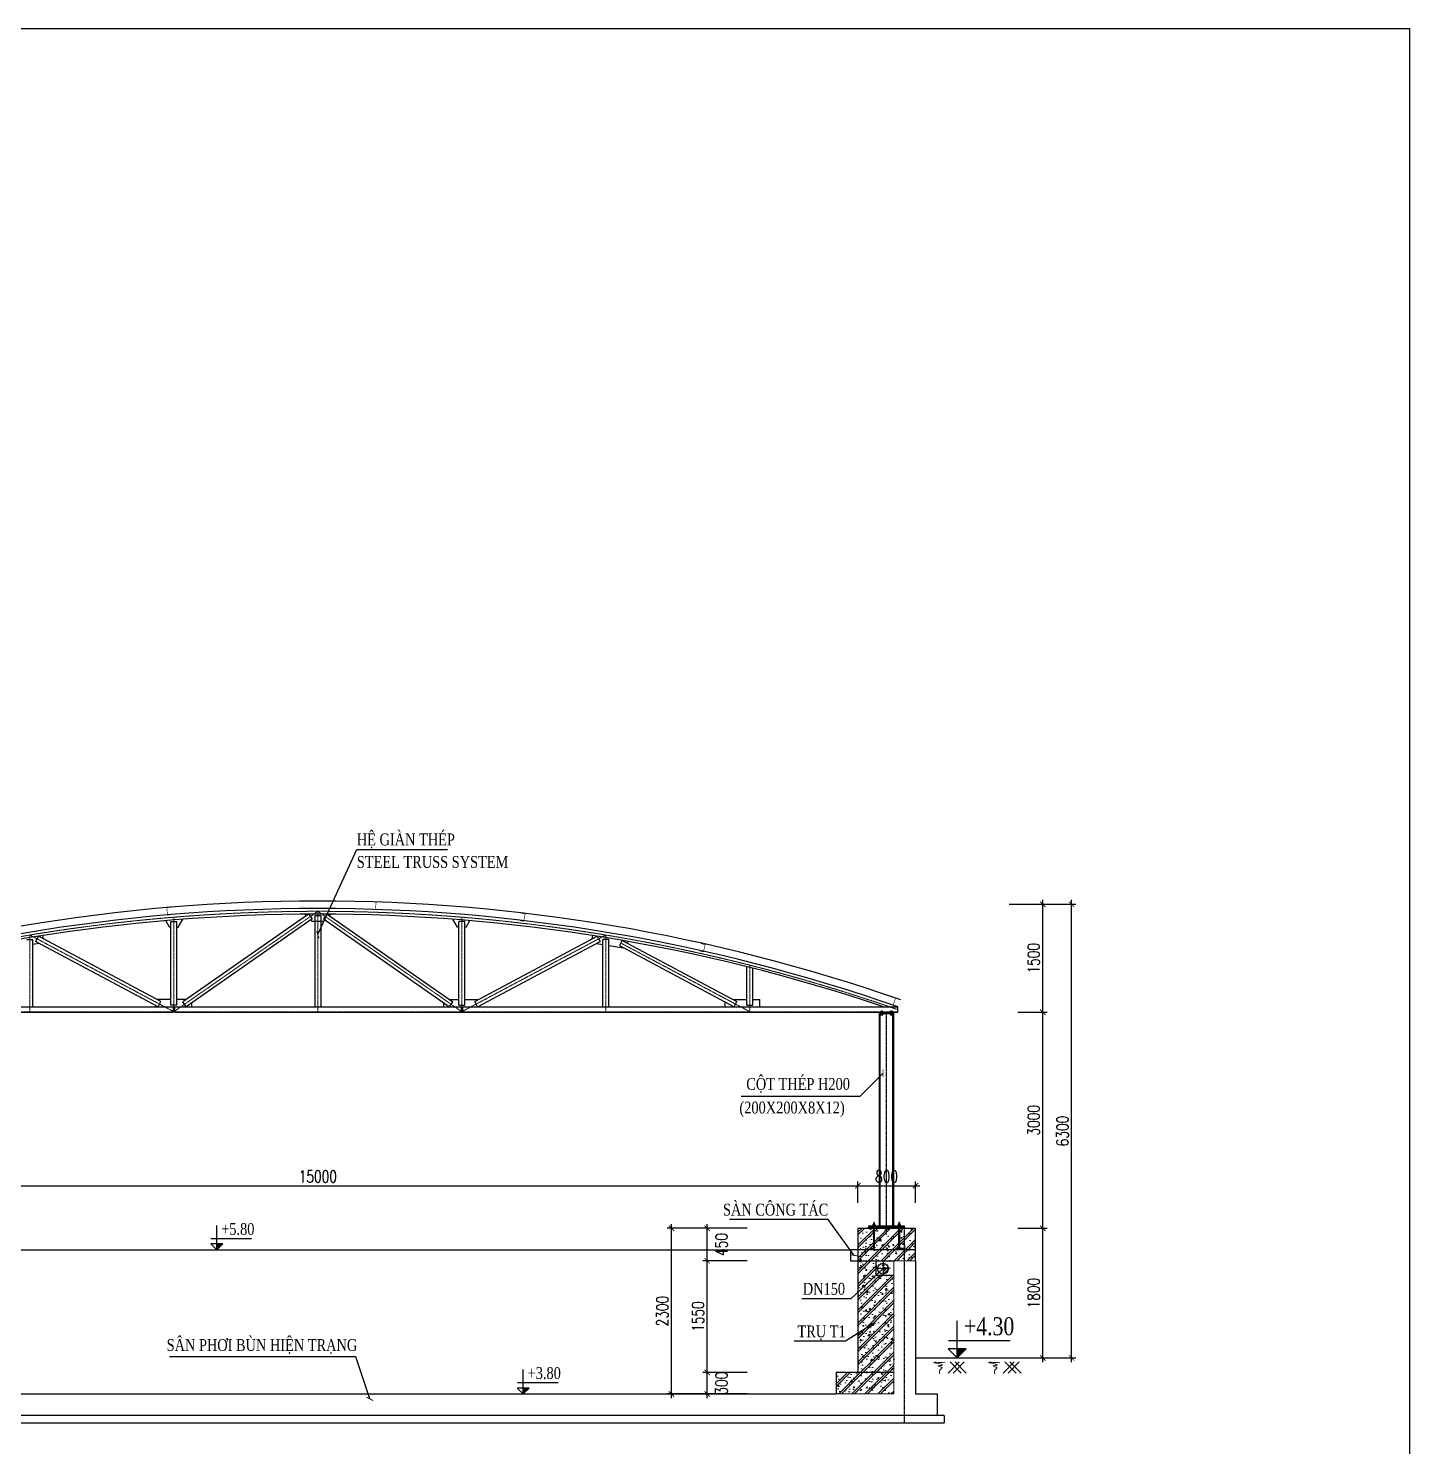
# Model space of a CAD drawing. Header units: millimetres. Extents: x -702765 to 835888, y -645289 to 262.
# Drawn here: x 640219 to 659404, y -420051 to -400359 of the extents above; entities that cross this region are included whole.
import ezdxf
from ezdxf.enums import TextEntityAlignment as Align

# ---------------------------------------------------------------- set-up
doc = ezdxf.new("R2010")
doc.units = ezdxf.units.MM
doc.header["$LTSCALE"] = 0.01
for name, pattern in [('ACAD_ISO04W100', [30, 24, -3, 0, -3]), ('CENTER', [2, 1.25, -0.25, 0.25, -0.25]), ('CENTER2', [1.125, 0.75, -0.125, 0.125, -0.125]), ('DASHED', [19.05, 12.7, -6.35])]:
    doc.linetypes.add(name, pattern=pattern)
for name, color, linetype, lineweight in [('bu long', 5, 'Continuous', 13), ('duong tam', 6, 'CENTER', 9), ('HACH', 8, 'Continuous', 9), ('net truc', 5, 'ACAD_ISO04W100', 9), ('ong phan phoi bun', 3, 'Continuous', 25), ('S-AXIS', 1, 'ACAD_ISO04W100', 9)]:
    doc.layers.add(name, color=color, linetype=linetype, lineweight=lineweight)
for name, color, linetype in [('HATCH', 8, 'Continuous'), ('khuat', 6, 'DASHED'), ('manh', 8, 'Continuous'), ('tam', 8, 'CENTER'), ('TEXT', 2, 'Continuous'), ('THEP', 4, 'Continuous'), ('TIM', 1, 'CENTER2'), ('TUONG', 7, 'Continuous'), ('VALVES', 7, 'Continuous')]:
    doc.layers.add(name, color=color, linetype=linetype)
doc.styles.add('2-5', font='romans.shx', dxfattribs={"width": 0.75, "bigfont": 'vns.shx'})
doc.styles.add('text1', font='vntimeh.shx', dxfattribs={"width": 0.8, "bigfont": 'romansvn.shx'})
doc.styles.add('VNTIMEHSHX', font='vntimeh.shx', dxfattribs={"width": 0.75})
doc.linetypes.add('ZIGZAG', pattern='A,0.0001,-0.2,[131,ltypeshp.shx,S=0.2,R=0,X=-0.2,Y=0],-0.4,[131,ltypeshp.shx,S=0.2,R=180,X=0.2,Y=0],-0.2', length=0.8001)
doc.dimstyles.new('1-75 HP', dxfattribs={"dimscale": 75, "dimtxt": 2.2, "dimasz": 1, "dimexe": 0.8, "dimexo": 0, "dimgap": 0.6, "dimtad": 1, "dimdec": 0, "dimdsep": 46, "dimtxsty": '2-5', "dimblk": 'ARCHTICK', "dimcen": 2.5, "dimdle": 0.8, "dimclrd": 1, "dimclre": 1, "dimclrt": 2, "dimadec": 0, "dimazin": 0, "dimtfac": 1, "dimtdec": 0, "dimtmove": 2, "dimatfit": 3, "dimldrblk": 'ARCHTICK', "dimfxl": 0, "dimtolj": 1, "dimtzin": 0, "dimarcsym": 0})

# ---------------------------------------------------------------- blocks, each defined once
blk = doc.blocks.new('CAODO')
at = {"layer": 'HATCH'}
for p, q in [((0, 0), (0, 296)), ((-69, 139), (421, 139)), ((-77, 0), (76, 0))]:
    blk.add_line(p, q, dxfattribs=at)
blk.add_lwpolyline([(0, 0), (72, 72), (-72, 72)], close=True, dxfattribs=at)
blk.add_solid([(0, 72), (0, 0), (72, 72)], dxfattribs=at)
blk = doc.blocks.new('_ArchTick')
at = {"color": 0, "linetype": 'ByBlock', "const_width": 0.15}
blk.add_lwpolyline([(-0.5, -0.5), (0.5, 0.5)], dxfattribs=at)
blk = doc.blocks.new('bulon1')
for p, q in [((-5.2, -11.4), (5.2, -11.4)), ((-3, -7.4), (-3, -8.8)), ((-2.1, -6.8), (-2.4, -6.8)), ((-2.1, -9.4), (-2.4, -9.4)), ((-2.1, -6.8), (2.1, -6.8)), ((-2.1, -9.4), (-2.1, -9.4)), ((-2.1, -9.4), (2.1, -9.4)), ((-1.9, -6.8), (-1.9, -6.8)), ((-1.9, -9.4), (-1.8, -9.4)), ((-1.8, -6.9), (-1.8, -6.8)), ((-1.7, -6.9), (-1.6, -6.8)), ((-1.7, -9.4), (-1.4, -9.1)), ((-1.6, -7), (-1.4, -6.8)), ((-1.5, -2.7), (1.4, -2.7)), ((-1.5, -3.8), (1.5, -2.8)), ((-1.5, -4.8), (1.5, -3.8)), ((-1.5, -5.8), (1.5, -4.8)), ((-1.5, -6.8), (1.5, -5.8)), ((-1.5, -7.1), (-1.2, -6.8)), ((-1.5, -7.2), (-1.4, -7.2)), ((-1.5, -7.4), (-1.5, -7.4)), ((-1.5, -7.4), (-1.5, -8.8)), ((-1.5, -8.8), (-1.5, -8.8)), ((-1.5, -9), (-1.4, -9)), ((-1.5, -9.4), (-1.3, -9.2)), ((-1.5, -9.8), (-0.4, -9.4)), ((-1.5, -12.2), (1.2, -11.4)), ((-1.5, -13.2), (1.5, -12.3)), ((-1.5, -14.2), (1.5, -13.3)), ((-1.5, -15.2), (1.5, -14.3)), ((-1.5, -16.2), (1.5, -15.3)), ((-1.5, -17.2), (1.5, -16.3)), ((-1.5, -18.2), (1.5, -17.3)), ((-1.5, -19.2), (1.5, -18.3)), ((-1.5, -20.2), (1.5, -19.3)), ((-1.5, -20.7), (1.5, -19.8)), ((-1.5, -66.1), (-1.5, -20.7)), ((-1.3, -9.4), (-1.2, -9.3)), ((-1.2, -9.4), (-1.1, -9.3)), ((-1.1, -6.8), (-1, -6.8)), ((-1, -3.1), (0.2, -2.7)), ((-1, -4.1), (1, -3.5)), ((-1, -5.1), (1, -4.5)), ((-1, -6.1), (1, -5.5)), ((-1, -9.4), (-1, -9.4)), ((-1, -10.1), (1, -9.5)), ((-1, -11.6), (-0.4, -11.4)), ((-1, -12.6), (1, -12)), ((-1, -13.6), (1, -13)), ((-1, -14.6), (1, -14)), ((-1, -15.6), (1, -15)), ((-1, -16.6), (1, -16)), ((-1, -17.6), (1, -17)), ((-1, -18.6), (1, -18)), ((-1, -19.6), (1, -19)), ((-0.9, -6.8), (-0.9, -6.8)), ((0.9, -6.8), (-0.9, -6.8)), ((0.9, -9.4), (-0.9, -9.4)), ((-0.4, -10.4), (1.5, -9.8)), ((0, -6.8), (1, -6.5)), ((0.9, -6.8), (0.9, -6.8)), ((1, -6.8), (1.1, -6.8)), ((1, -9.4), (1, -9.4)), ((1.1, -9.4), (1.5, -9)), ((1.2, -6.9), (1.3, -6.8)), ((1.3, -7), (1.4, -6.8)), ((1.3, -9.4), (1.6, -9.1)), ((1.4, -7.2), (1.8, -6.8)), ((1.4, -7.1), (1.6, -6.8)), ((1.5, -7.3), (1.5, -7.3)), ((1.5, -7.4), (1.5, -8.8)), ((1.5, -8.9), (1.5, -8.9)), ((1.5, -9.4), (1.6, -9.2)), ((1.5, -19.8), (1.5, -66.1)), ((1.7, -9.4), (1.7, -9.3)), ((1.8, -9.4), (1.9, -9.4)), ((2, -6.8), (2, -6.8)), ((2, -9.4), (2, -9.4)), ((2.4, -6.8), (2.1, -6.8)), ((2.4, -9.4), (2.1, -9.4)), ((3, -8.8), (3, -7.4)), ((-9.7, -68.1), (-3.5, -68.1)), ((-3.5, -71.1), (-9.7, -71.1))]:
    blk.add_line(p, q)
for points in [[(-5.2, -11.4), (-5.2, -10.4), (5.2, -10.4), (5.2, -11.4)], [(-1.4, -6.8), (-1.5, -6.8), (-1, -6.1), (-1.5, -5.8), (-1, -5.1), (-1.5, -4.8), (-1, -4.1), (-1.5, -3.8), (-1, -3.1), (-1.5, -2.8), (-1.5, -2.7)], [(-1.2, -10.4), (-1, -10.1), (-1.5, -9.8), (-1.2, -9.3)], [(-1, -20.6), (-1.5, -20.2), (-1, -19.6), (-1.5, -19.2), (-1, -18.6), (-1.5, -18.2), (-1, -17.6), (-1.5, -17.2), (-1, -16.6), (-1.5, -16.2), (-1, -15.6), (-1.5, -15.2), (-1, -14.6), (-1.5, -14.2), (-1, -13.6), (-1.5, -13.2), (-1, -12.6), (-1.5, -12.2), (-1, -11.6)], [(1.5, -6.8), (1, -6.5), (1.5, -5.8), (1, -5.5), (1.5, -4.8), (1, -4.5), (1.5, -3.8), (1, -3.5), (1.5, -2.8), (1.4, -2.7)], [(1.1, -10.4), (1.5, -9.8), (1, -9.5), (1.1, -9.4)], [(1, -20), (1.5, -19.3), (1, -19), (1.5, -18.3), (1, -18), (1.5, -17.3), (1, -17), (1.5, -16.3), (1, -16), (1.5, -15.3), (1, -15), (1.5, -14.3), (1, -14), (1.5, -13.3), (1, -13), (1.5, -12.3), (1, -12), (1.4, -11.4)]]:
    blk.add_lwpolyline(points)
blk.add_lwpolyline([(-9.7, -69.6, -0.389995), (-9.7, -68.1, -0.389995), (-9.7, -69.6, 0.389995), (-9.7, -71.1)], format="xyb")
for centre, radius, start, end in [((-2.4, -7.4), 0.6, 90, 180), ((-2.4, -8.8), 0.6, 180, 270), ((-2.1, -7.4), 0.6, 0, 90), ((-2.1, -8.8), 0.6, 270, 0), ((-0.9, -7.4), 0.6, 90, 180), ((-0.9, -8.8), 0.6, 180, 270), ((0.9, -7.4), 0.6, 0, 90), ((0.9, -8.8), 0.6, 270, 0), ((2.1, -7.4), 0.6, 90, 180), ((2.1, -8.8), 0.6, 180, 270), ((2.4, -7.4), 0.6, 0, 90), ((2.4, -8.8), 0.6, 270, 0), ((-3.5, -66.1), 2, 270, 0), ((-3.5, -66.1), 5, 270, 0)]:
    blk.add_arc(centre, radius, start, end)
at = {"layer": 'net truc'}
blk.add_line((-3.5, -69.6), (-9.7, -69.6), dxfattribs=at)
blk.add_arc((-3.5, -66.1), 3.5, 270, 0, dxfattribs=at)
at = {"layer": 'S-AXIS'}
blk.add_line((0, 0), (0, -66.2), dxfattribs=at)
blk = doc.blocks.new('GSDFG43')
for p, q in [((603657, -412793), (603657, -412786)), ((603657, -412829), (603657, -412821)), ((603661, -412783), (603662, -412783)), ((603661, -412796), (603662, -412796)), ((603661, -412818), (603662, -412818)), ((603661, -412832), (603662, -412832)), ((603684, -412783), (603662, -412783)), ((603684, -412796), (603662, -412796)), ((603684, -412818), (603662, -412818)), ((603684, -412832), (603662, -412832)), ((603663, -412783), (603663, -412783)), ((603663, -412796), (603663, -412796)), ((603664, -412796), (603663, -412796)), ((603663, -412818), (603663, -412818)), ((603663, -412832), (603663, -412832)), ((603664, -412832), (603663, -412832)), ((603666, -412784), (603664, -412783)), ((603665, -412796), (603664, -412796)), ((603666, -412820), (603664, -412818)), ((603665, -412832), (603664, -412831)), ((603666, -412784), (603665, -412783)), ((603667, -412796), (603665, -412794)), ((603666, -412796), (603665, -412795)), ((603666, -412796), (603665, -412795)), ((603666, -412819), (603665, -412818)), ((603666, -412832), (603665, -412830)), ((603667, -412832), (603665, -412830)), ((603666, -412832), (603665, -412831)), ((603667, -412783), (603666, -412783)), ((603666, -412785), (603666, -412785)), ((603666, -412786), (603666, -412793)), ((603666, -412794), (603666, -412794)), ((603666, -412832), (603666, -412795)), ((603667, -412819), (603666, -412818)), ((603666, -412821), (603666, -412821)), ((603666, -412821), (603666, -412829)), ((603666, -412829), (603666, -412829)), ((603667, -412783), (603667, -412783)), ((603667, -412818), (603667, -412818)), ((603668, -412783), (603668, -412783)), ((603668, -412797), (603668, -412796)), ((603668, -412796), (603668, -412796)), ((603668, -412818), (603668, -412818)), ((603668, -412832), (603668, -412832)), ((603668, -412832), (603668, -412832)), ((603669, -412783), (603669, -412783)), ((603669, -412783), (603678, -412783)), ((603669, -412796), (603678, -412796)), ((603669, -412818), (603669, -412818)), ((603669, -412818), (603678, -412818)), ((603669, -412832), (603678, -412832)), ((603678, -412783), (603678, -412783)), ((603678, -412818), (603678, -412818)), ((603679, -412783), (603679, -412783)), ((603679, -412796), (603679, -412796)), ((603680, -412796), (603679, -412796)), ((603679, -412818), (603679, -412818)), ((603679, -412832), (603679, -412832)), ((603680, -412832), (603679, -412832)), ((603682, -412784), (603680, -412783)), ((603682, -412796), (603680, -412795)), ((603681, -412796), (603680, -412796)), ((603682, -412820), (603680, -412818)), ((603681, -412832), (603680, -412831)), ((603682, -412832), (603680, -412831)), ((603681, -412783), (603681, -412782)), ((603682, -412784), (603681, -412783)), ((603681, -412785), (603681, -412784)), ((603681, -412786), (603681, -412786)), ((603681, -412786), (603681, -412793)), ((603681, -412793), (603681, -412793)), ((603681, -412794), (603681, -412794)), ((603681, -412832), (603681, -412795)), ((603682, -412796), (603681, -412795)), ((603681, -412818), (603681, -412818)), ((603682, -412819), (603681, -412818)), ((603681, -412820), (603681, -412820)), ((603681, -412821), (603681, -412821)), ((603681, -412821), (603681, -412829)), ((603681, -412829), (603681, -412829)), ((603682, -412832), (603681, -412830)), ((603681, -412830), (603681, -412830)), ((603682, -412783), (603682, -412783)), ((603682, -412819), (603682, -412818)), ((603683, -412783), (603683, -412783)), ((603683, -412796), (603683, -412796)), ((603683, -412818), (603683, -412818)), ((603683, -412832), (603683, -412832)), ((603684, -412783), (603684, -412783)), ((603684, -412783), (603686, -412783)), ((603684, -412796), (603684, -412796)), ((603684, -412796), (603686, -412796)), ((603684, -412818), (603684, -412818)), ((603684, -412818), (603686, -412818)), ((603684, -412832), (603684, -412832)), ((603684, -412832), (603686, -412832)), ((603689, -412786), (603689, -412793)), ((603689, -412821), (603689, -412829))]:
    blk.add_line(p, q)
for centre, major_axis, start_param, end_param in [((603661, -412786), (-2.26, 2.26), 5.497787, 7.068583), ((603661, -412793), (2.26, 2.26), 2.356194, 3.926991), ((603661, -412821), (-2.26, 2.26), 5.497787, 7.068583), ((603661, -412829), (2.26, 2.26), 2.356194, 3.926991), ((603662, -412786), (-2.26, 2.26), 0.785398, 2.356194), ((603662, -412793), (2.26, 2.26), 0.785398, 2.356194), ((603662, -412821), (-2.26, 2.26), 0.785398, 2.356194), ((603662, -412829), (2.26, 2.26), 0.785398, 2.356194), ((603669, -412786), (-2.26, 2.26), 5.497787, 7.068583), ((603669, -412793), (2.26, 2.26), 2.356194, 3.926991), ((603669, -412821), (-2.26, 2.26), 5.497787, 7.068583), ((603669, -412829), (2.26, 2.26), 2.356194, 3.926991), ((603678, -412786), (2.26, 2.26), -0.785398, 0.785398), ((603678, -412793), (-2.26, 2.26), 2.356194, 3.926991), ((603678, -412821), (2.26, 2.26), -0.785398, 0.785398), ((603678, -412829), (-2.26, 2.26), 2.356194, 3.926991), ((603684, -412786), (2.26, 2.26), 3.926991, 5.497787), ((603684, -412793), (-2.26, 2.26), 3.926991, 5.497787), ((603684, -412821), (2.26, 2.26), 3.926991, 5.497787), ((603684, -412829), (-2.26, 2.26), 3.926991, 5.497787), ((603686, -412786), (2.26, 2.26), -0.785398, 0.785398), ((603686, -412793), (-2.26, 2.26), 2.356194, 3.926991), ((603686, -412821), (2.26, 2.26), -0.785398, 0.785398), ((603686, -412829), (-2.26, 2.26), 2.356194, 3.926991)]:
    blk.add_ellipse(centre, major_axis=major_axis, ratio=1, start_param=start_param, end_param=end_param)
blk = doc.blocks.new('*D642')
at = {"color": 1, "lineweight": -2}
for p, q in [((650203, -419020), (649587, -419020)), ((649647, -419380), (649647, -418960)), ((650203, -419320), (649587, -419320))]:
    blk.add_line(p, q, dxfattribs=at)
at = {"layer": 'Defpoints', "color": 0}
for p in [(649647, -419020), (650203, -419020), (650203, -419320)]:
    blk.add_point(p, dxfattribs=at)
at = {"color": 1, "lineweight": -2, "xscale": 75, "yscale": 75, "zscale": 75}
for p, rotation in [((649647, -419020), 90), ((649647, -419320), 270)]:
    blk.add_blockref('_ArchTick', p, dxfattribs=dict(at, rotation=rotation))
at = {"color": 2, "insert": (649846, -419170), "char_height": 165, "attachment_point": 5, "rotation": 90, "style": '2-5'}
blk.add_mtext('\\A1;300', dxfattribs=at)
blk = doc.blocks.new('*D643')
at = {"color": 1, "lineweight": -2}
for p, q in [((650203, -417470), (649587, -417470)), ((649647, -419080), (649647, -417410)), ((650203, -419020), (649587, -419020))]:
    blk.add_line(p, q, dxfattribs=at)
at = {"layer": 'Defpoints', "color": 0}
for p in [(649647, -417470), (650203, -417470), (650203, -419020)]:
    blk.add_point(p, dxfattribs=at)
at = {"color": 1, "lineweight": -2, "xscale": 75, "yscale": 75, "zscale": 75}
for p, rotation in [((649647, -417470), 90), ((649647, -419020), 270)]:
    blk.add_blockref('_ArchTick', p, dxfattribs=dict(at, rotation=rotation))
at = {"color": 2, "insert": (649520, -418245), "char_height": 165, "attachment_point": 5, "rotation": 90, "style": '2-5'}
blk.add_mtext('\\A1;1550', dxfattribs=at)
blk = doc.blocks.new('*D644')
at = {"color": 1, "lineweight": -2}
for p, q in [((650203, -417020), (649587, -417020)), ((649647, -417530), (649647, -416960)), ((650203, -417470), (649587, -417470))]:
    blk.add_line(p, q, dxfattribs=at)
at = {"layer": 'Defpoints', "color": 0}
for p in [(649647, -417020), (650203, -417020), (650203, -417470)]:
    blk.add_point(p, dxfattribs=at)
at = {"color": 1, "lineweight": -2, "xscale": 75, "yscale": 75, "zscale": 75}
for p, rotation in [((649647, -417020), 90), ((649647, -417470), 270)]:
    blk.add_blockref('_ArchTick', p, dxfattribs=dict(at, rotation=rotation))
at = {"color": 2, "insert": (649846, -417245), "char_height": 165, "attachment_point": 5, "rotation": 90, "style": '2-5'}
blk.add_mtext('\\A1;450', dxfattribs=at)
blk = doc.blocks.new('*D645')
at = {"color": 1, "lineweight": -2}
for p, q in [((650203, -417020), (649092, -417020)), ((649152, -419380), (649152, -416960)), ((650203, -419320), (649092, -419320))]:
    blk.add_line(p, q, dxfattribs=at)
at = {"layer": 'Defpoints', "color": 0}
for p in [(649152, -417020), (650203, -417020), (650203, -419320)]:
    blk.add_point(p, dxfattribs=at)
at = {"color": 1, "lineweight": -2, "xscale": 75, "yscale": 75, "zscale": 75}
for p, rotation in [((649152, -417020), 90), ((649152, -419320), 270)]:
    blk.add_blockref('_ArchTick', p, dxfattribs=dict(at, rotation=rotation))
at = {"color": 2, "insert": (649025, -418170), "char_height": 165, "attachment_point": 5, "rotation": 90, "style": '2-5'}
blk.add_mtext('\\A1;2300', dxfattribs=at)
blk = doc.blocks.new('*D654')
at = {"color": 1, "lineweight": -2}
for p, q in [((651680, -416428), (652600, -416428)), ((651740, -416664), (651740, -416368)), ((652540, -416664), (652540, -416368))]:
    blk.add_line(p, q, dxfattribs=at)
at = {"layer": 'Defpoints', "color": 0}
for p in [(652540, -416428), (651740, -416664), (652540, -416664)]:
    blk.add_point(p, dxfattribs=at)
at = {"color": 1, "lineweight": -2, "xscale": 75, "yscale": 75, "zscale": 75, "rotation": 180}
blk.add_blockref('_ArchTick', (651740, -416428), dxfattribs=at)
at = {"color": 1, "lineweight": -2, "xscale": 75, "yscale": 75, "zscale": 75}
blk.add_blockref('_ArchTick', (652540, -416428), dxfattribs=at)
at = {"color": 2, "insert": (652140, -416301), "char_height": 165, "attachment_point": 5, "style": '2-5'}
blk.add_mtext('\\A1;800', dxfattribs=at)
blk = doc.blocks.new('*D659')
at = {"color": 1, "lineweight": -2}
for p, q in [((653962, -417020), (654369, -417020)), ((654309, -418880), (654309, -416960)), ((653962, -418820), (654369, -418820))]:
    blk.add_line(p, q, dxfattribs=at)
at = {"layer": 'Defpoints', "color": 0}
for p in [(653962, -417020), (654309, -417020), (653962, -418820)]:
    blk.add_point(p, dxfattribs=at)
at = {"color": 1, "lineweight": -2, "xscale": 75, "yscale": 75, "zscale": 75}
for p, rotation in [((654309, -417020), 90), ((654309, -418820), 270)]:
    blk.add_blockref('_ArchTick', p, dxfattribs=dict(at, rotation=rotation))
at = {"color": 2, "insert": (654182, -417920), "char_height": 165, "attachment_point": 5, "rotation": 90, "style": '2-5'}
blk.add_mtext('\\A1;1800', dxfattribs=at)
blk = doc.blocks.new('*D660')
at = {"color": 1, "lineweight": -2}
for p, q in [((653962, -414020), (654369, -414020)), ((654309, -417080), (654309, -413960)), ((653962, -417020), (654369, -417020))]:
    blk.add_line(p, q, dxfattribs=at)
at = {"layer": 'Defpoints', "color": 0}
for p in [(653962, -414020), (654309, -414020), (653962, -417020)]:
    blk.add_point(p, dxfattribs=at)
at = {"color": 1, "lineweight": -2, "xscale": 75, "yscale": 75, "zscale": 75}
for p, rotation in [((654309, -414020), 90), ((654309, -417020), 270)]:
    blk.add_blockref('_ArchTick', p, dxfattribs=dict(at, rotation=rotation))
at = {"color": 2, "insert": (654182, -415520), "char_height": 165, "attachment_point": 5, "rotation": 90, "style": '2-5'}
blk.add_mtext('\\A1;3000', dxfattribs=at)
blk = doc.blocks.new('*D661')
at = {"color": 1, "lineweight": -2}
for p, q in [((653962, -412520), (654369, -412520)), ((654309, -414080), (654309, -412460)), ((653962, -414020), (654369, -414020))]:
    blk.add_line(p, q, dxfattribs=at)
at = {"layer": 'Defpoints', "color": 0}
for p in [(653962, -412520), (654309, -412520), (653962, -414020)]:
    blk.add_point(p, dxfattribs=at)
at = {"color": 1, "lineweight": -2, "xscale": 75, "yscale": 75, "zscale": 75}
for p, rotation in [((654309, -412520), 90), ((654309, -414020), 270)]:
    blk.add_blockref('_ArchTick', p, dxfattribs=dict(at, rotation=rotation))
at = {"color": 2, "insert": (654182, -413270), "char_height": 165, "attachment_point": 5, "rotation": 90, "style": '2-5'}
blk.add_mtext('\\A1;1500', dxfattribs=at)
blk = doc.blocks.new('*D662')
at = {"color": 1, "lineweight": -2}
for p, q in [((653844, -412520), (654769, -412520)), ((654709, -418880), (654709, -412460)), ((653844, -418820), (654769, -418820))]:
    blk.add_line(p, q, dxfattribs=at)
at = {"layer": 'Defpoints', "color": 0}
for p in [(653844, -412520), (654709, -412520), (653844, -418820)]:
    blk.add_point(p, dxfattribs=at)
at = {"color": 1, "lineweight": -2, "xscale": 75, "yscale": 75, "zscale": 75}
for p, rotation in [((654709, -412520), 90), ((654709, -418820), 270)]:
    blk.add_blockref('_ArchTick', p, dxfattribs=dict(at, rotation=rotation))
at = {"color": 2, "insert": (654582, -415670), "char_height": 165, "attachment_point": 5, "rotation": 90, "style": '2-5'}
blk.add_mtext('\\A1;6300', dxfattribs=at)
blk = doc.blocks.new('*D665')
at = {"color": 1, "lineweight": -2}
for p, q in [((636680, -416428), (651800, -416428)), ((636740, -416664), (636740, -416368)), ((651740, -416664), (651740, -416368))]:
    blk.add_line(p, q, dxfattribs=at)
at = {"layer": 'Defpoints', "color": 0}
for p in [(651740, -416428), (636740, -416664), (651740, -416664)]:
    blk.add_point(p, dxfattribs=at)
at = {"color": 1, "lineweight": -2, "xscale": 75, "yscale": 75, "zscale": 75, "rotation": 180}
blk.add_blockref('_ArchTick', (636740, -416428), dxfattribs=at)
at = {"color": 1, "lineweight": -2, "xscale": 75, "yscale": 75, "zscale": 75}
blk.add_blockref('_ArchTick', (651740, -416428), dxfattribs=at)
at = {"color": 2, "insert": (644240, -416301), "char_height": 165, "attachment_point": 5, "style": '2-5'}
blk.add_mtext('\\A1;15000', dxfattribs=at)

msp = doc.modelspace()

# ---------------------------------------------------------------- hatches: boundary and pattern name
at = {"layer": 'HACH'}
h = msp.add_hatch(dxfattribs=at)
h.set_pattern_fill('BT-01', color=256, scale=30, pattern_type=2)
h.set_pattern_definition([(50, (0, -1222.2), (215.178055, -18.82564), [22.5, -247.5]), (355, (0, -1222.2), (-41.6254, 225.65764), [18, -198]), (100.4514, (17.93, -1223.78), (173.552815, 206.83186), [19.12206, -210.342634]), (46.1842, (0, -1162.2), (320.172315, -49.6557), [33.75, -371.25]), (96.6356, (26.68, -1166.35), (280.39881, 292.23536), [28.68309, -315.5139]), (351.1842, (0, -1162.2), (280.39858, 292.23558), [27, -297]), (21, (30, -1177.2), (179.072116, -120.785667), [22.5, -247.5]), (326, (30, -1177.2), (72.9946, 217.545014), [18, -198]), (71.4514, (44.92, -1187.27), (252.06679, 96.75915), [19.12206, -210.342634]), (37.5, (0, -1222.21), (3.6479566, 99.868156), [0, -195.6, 0, -201, 0, -198.75]), (7.5, (0, -1222.21), (78.920861, 118.323514), [0, -114.6, 0, -191.1, 0, -75.75]), (327.5, (-66.9, -1222.21), (160.146731, -6.7664615), [0, -75, 0, -234, 0, -310.5]), (317.5, (-96.9, -1222.21), (174.95585, 30.031495), [0, -97.5, 0, -155.4, 0, -220.5]), (45, (0, -1222.21), (-90.156115, 90.156115), []), (45, (0, -1185.46), (-90.156115, 90.156115), [])])
h.paths.add_polyline_path([(652164.7, -417580.1, -1), (652014.7, -417580.1), (651989.7, -417470.2), (651989.7, -417580.1), (652089.7, -417580.1), (652089.7, -417655.1, -2.4142136)], flags=16)
h.paths.add_polyline_path([(651739.7, -417020.2), (652539.7, -417020.2), (652539.7, -417470.2), (652239.7, -417470.2)])
h.paths.add_polyline_path([(652239.7, -417470.2), (651989.7, -417470.2), (651989.7, -417670.2), (652239.7, -417670.2), (652239.7, -419320.2), (651439.7, -419320.2), (651439.7, -419020.2), (651739.7, -419020.2), (651739.7, -417020.2)])

# ---------------------------------------------------------------- linework, layer by layer
for p, q in [((642300.7, -412838.2), (642364.1, -412728.3)), ((644112, -412657.2), (642363.7, -413875.8)), ((644158.9, -412724.5), (642410.6, -413943.1)), ((644080.8, -412679), (644059.3, -412657.5)), ((644112, -412657.2), (644158.9, -412724.5)), ((644158.7, -412756.9), (644139.7, -412737.9)), ((644198.4, -412676.9), (644198.4, -413943.1)), ((644198.4, -412676.9), (644280.7, -412676.9)), ((644280.7, -412676.9), (644280.7, -413943.1)), ((644367.3, -412657.2), (644320.5, -412724.5)), ((644320.5, -412724.5), (646068.7, -413943.1)), ((644320.7, -412756.9), (644339.7, -412737.9)), ((644367.3, -412657.2), (646115.6, -413875.8)), ((644398.6, -412679), (644420, -412657.5)), ((646178.7, -412838.2), (646115.3, -412728.3)), ((642178.7, -412838.2), (642126.4, -412747.6)), ((642178.7, -412838.2), (642198.7, -412838.2)), ((642198.7, -413923.1), (642198.7, -412761.5)), ((642198.7, -412761.5), (642281, -412761.5)), ((642281, -413923.1), (642281, -412761.5)), ((642281, -412838.2), (642301, -412838.2)), ((644158.7, -412756.9), (644320.7, -412756.9)), ((646198.4, -412838.2), (646178.4, -412838.2)), ((646198.4, -413923.1), (646198.4, -412761.5)), ((646280.7, -412761.5), (646198.4, -412761.5)), ((646280.7, -413923.1), (646280.7, -412761.5)), ((646300.7, -412838.2), (646280.7, -412838.2)), ((646300.7, -412838.2), (646352.9, -412747.6)), ((640198.7, -413010.4), (640281, -413010.4)), ((640281, -413943.1), (640281, -413010.4)), ((640369.8, -413063.5), (640281, -413078.1)), ((640358.2, -412964.4), (640319.6, -413036.8)), ((642022.5, -413943.1), (640319.6, -413036.8)), ((642061, -413870.7), (640358.2, -412964.4)), ((640428.7, -413001.9), (640420.7, -412953.7)), ((646418.4, -413870.7), (648121.2, -412964.4)), ((646456.9, -413943.1), (648159.7, -413036.8)), ((648050.7, -413001.9), (648058.7, -412953.7)), ((648109.6, -413063.5), (648198.4, -413078.1)), ((648121.2, -412964.4), (648159.7, -413036.8)), ((648198.4, -413943.1), (648198.4, -413010.4)), ((648280.7, -413010.4), (648198.4, -413010.4)), ((648280.7, -413943.1), (648280.7, -413010.4)), ((648280.7, -413091.7), (648486.8, -413125.7)), ((648466.3, -413021.9), (648427.7, -413094.3)), ((648427.7, -413094.3), (650022.5, -413943.1)), ((648466.3, -413021.9), (650061, -413870.7)), ((648547.1, -413064.9), (648551.7, -413036.9)), ((650198.4, -413923.1), (650198.4, -413387.9)), ((650280.7, -413923.1), (650280.7, -413408.6)), ((641989.7, -413943.1), (641989.7, -413925.6)), ((642198.7, -413843.1), (642009.1, -413843.1)), ((642022.5, -413943.1), (642061, -413870.7)), ((642281, -413923.1), (642198.7, -413923.1)), ((642410.7, -413843.1), (642281, -413843.1)), ((642410.6, -413943.1), (642363.7, -413875.8)), ((642489.7, -413943.1), (642489.7, -413888)), ((645989.7, -413943.1), (645989.7, -413888)), ((646068.7, -413843.1), (646198.4, -413843.1)), ((646068.7, -413943.1), (646115.6, -413875.8)), ((646198.4, -413923.1), (646280.7, -413923.1)), ((646280.7, -413843.1), (646470.3, -413843.1)), ((646456.9, -413943.1), (646418.4, -413870.7)), ((646489.7, -413943.1), (646489.7, -413925.6)), ((649898.4, -413943.1), (649898.4, -413877)), ((650009.1, -413843.1), (650198.4, -413843.1)), ((650022.5, -413943.1), (650061, -413870.7)), ((650198.4, -413923.1), (650280.7, -413923.1)), ((650280.7, -413843.1), (650380.7, -413843.1)), ((650380.7, -413943.1), (650380.7, -413843.1)), ((636114.5, -413943.1), (642229.7, -413943.1)), ((636114.5, -414020.2), (642229.7, -414020.2)), ((642229.7, -413943.1), (642229.7, -414020.2)), ((642249.7, -413943.1), (646229.7, -413943.1)), ((642249.7, -413943.1), (642249.7, -414020.2)), ((642249.7, -414020.2), (652294.7, -414020.2)), ((646229.7, -413943.1), (646229.7, -414020.2)), ((646249.7, -413943.1), (652294.7, -413943.1)), ((646249.7, -413943.1), (646249.7, -414020.2)), ((652039.7, -414040.2), (652039.7, -414020.2)), ((652239.7, -414030.2), (652039.7, -414030.2)), ((652239.7, -414040.2), (652039.7, -414040.2)), ((652239.7, -414040.2), (652239.7, -414020.2)), ((651739.7, -417320.2), (651639.7, -417320.2)), ((651639.7, -417320.2), (651639.7, -417470.2)), ((651639.7, -417470.2), (651739.7, -417470.2)), ((651989.7, -417470.2), (651989.7, -417670.2)), ((651989.7, -417470.2), (652239.7, -417470.2)), ((652539.7, -417470.2), (652539.7, -419320.2)), ((651989.7, -417670.2), (652239.7, -417670.2)), ((652539.7, -418820.2), (654282.9, -418820.2)), ((637039.7, -419320.2), (651439.7, -419320.2)), ((652539.7, -419320.2), (652839.7, -419320.2)), ((652839.7, -419320.2), (652839.7, -419620.2)), ((652939.7, -419620.2), (627522.3, -419620.2)), ((652939.7, -419620.2), (652939.7, -419720.2)), ((627522.3, -419720.2), (652939.7, -419720.2))]:
    msp.add_line(p, q)
msp.add_lwpolyline([(521381, -400359.1), (659404.4, -400359.1), (659404.4, -469287.1), (521381, -469287.1)], close=True)
at = {"const_width": 8.23}
for points in [[(644987.5, -412485.3), (645049.8, -412491.4), (645039.6, -412593.7), (644985.7, -412588.4)], [(647057.9, -412643.4), (647119.4, -412655.3), (647099.8, -412756.2), (647046.6, -412746)], [(649561.5, -413065.8), (649621.8, -413083), (649593.3, -413181.8), (649541.2, -413166.9)], [(652208, -413799.3), (652266.4, -413821.8), (652229.4, -413917.7), (652178.8, -413898.2)]]:
    msp.add_lwpolyline(points, dxfattribs=at)
at = {"color": 4}
msp.add_lwpolyline([(652389.7, -416992.2), (651889.7, -416992.2), (651889.7, -417006.2), (652389.7, -417006.2)], close=True, dxfattribs=at)
msp.add_circle((652089.7, -417580.1), 75)
for centre, radius, start, end in [((644239.7, -437052), 24575.2, 70.76551, 109.23449), ((644239.7, -437057), 24477.2, 70.78699, 109.21301), ((644239.7, -437307.5), 24650.6, 71.40999, 108.59001)]:
    msp.add_arc(centre, radius, start, end)
at = {"layer": 'duong tam', "ltscale": 200}
for p, q in [((644239.7, -412618.2), (642239.7, -414012.2)), ((642239.7, -414012.2), (642239.7, -412700.2)), ((644239.7, -414012.2), (644239.7, -412618.2)), ((644239.7, -412618.2), (646239.7, -414012.2)), ((646239.7, -414012.2), (646239.7, -412700.2)), ((640239.7, -414012.2), (640239.7, -412947.8)), ((642239.7, -414012.2), (640239.7, -412947.8)), ((646239.7, -414012.2), (648239.7, -412947.8)), ((648239.7, -414012.2), (648239.7, -412947.8)), ((648447, -413058.1), (650239.7, -414012.2)), ((650239.7, -414012.2), (650239.7, -413366.2)), ((636114.5, -414012.2), (652294.7, -414012.2))]:
    msp.add_line(p, q, dxfattribs=at)
msp.add_arc((644239.7, -437057), 24438.7, 70.78699, 108.9523, dxfattribs=at)
at = {"layer": 'HACH', "color": 3, "linetype": 'ZIGZAG', "ltscale": 50}
for p, q in [((652239.7, -417470.2), (652239.7, -419320.2)), ((652539.7, -417470.2), (652239.7, -417470.2)), ((652239.7, -419320.2), (651439.7, -419320.2))]:
    msp.add_line(p, q, dxfattribs=at)
at = {"layer": 'HACH'}
for p, q in [((653149.8, -418871.7), (652995.8, -419031.7)), ((653020.8, -418871.7), (653174.8, -419031.7)), ((653218.8, -418871.7), (653064.8, -419031.7)), ((653089.8, -418871.7), (653243.8, -419031.7)), ((653912.5, -418871.7), (653758.5, -419031.7)), ((653783.5, -418871.7), (653937.5, -419031.7)), ((653981.5, -418871.7), (653827.5, -419031.7)), ((653852.5, -418871.7), (654006.5, -419031.7))]:
    msp.add_line(p, q, dxfattribs=at)
for points in [[(652951.8, -418885.7), (652801.8, -418885.7), (652913.8, -418919.7), (652855.8, -418933.7), (652909.8, -418957.7), (652879.8, -418989.7), (652879.8, -419039.7)], [(653714.5, -418885.7), (653564.5, -418885.7), (653676.5, -418919.7), (653618.5, -418933.7), (653672.5, -418957.7), (653642.5, -418989.7), (653642.5, -419039.7)]]:
    msp.add_spline(points, degree=3, dxfattribs=at)
at = {"layer": 'HATCH'}
for p, q in [((652051.7, -416992.2), (652051.7, -414040.2)), ((652184.7, -414020.2), (652294.7, -414020.2)), ((652184.7, -414020.2), (652294.7, -414020.2)), ((652227.7, -416992.2), (652227.7, -414040.2)), ((636739.7, -417320.2), (651639.7, -417320.2))]:
    msp.add_line(p, q, dxfattribs=at)
at = {"layer": 'khuat', "ltscale": 10}
for p, q in [((652539.7, -417320.2), (651739.7, -417320.2)), ((651739.7, -417470.2), (651989.7, -417470.2)), ((652239.7, -419020.2), (651739.7, -419020.2))]:
    msp.add_line(p, q, dxfattribs=at)
at = {"layer": 'manh'}
msp.add_line((652294.7, -414020.2), (652294.7, -413943.1), dxfattribs=at)
at = {"layer": 'manh', "const_width": 8.23}
msp.add_lwpolyline([(642204.3, -412562.4), (642141.9, -412568.5), (642152.1, -412670.8), (642206, -412665.6)], dxfattribs=at)
at = {"layer": 'ong phan phoi bun'}
for p, q in [((651739.7, -417020.2), (651739.7, -419020.2)), ((652539.7, -417020.2), (651739.7, -417020.2)), ((652539.7, -417470.2), (652539.7, -417020.2)), ((651739.7, -419020.2), (651439.7, -419020.2)), ((651439.7, -419020.2), (651439.7, -419320.2))]:
    msp.add_line(p, q, dxfattribs=at)
at = {"layer": 'THEP'}
for p, q in [((652039.7, -416992.2), (652039.7, -414040.2)), ((652239.7, -416992.2), (652239.7, -414040.2))]:
    msp.add_line(p, q, dxfattribs=at)
at = {"layer": 'TIM', "ltscale": 500}
for p, q in [((652139.7, -417020.2), (652139.7, -414040.2)), ((652389.7, -419720.2), (652389.7, -417020.2)), ((652195.4, -417580.1), (651984, -417580.1)), ((652089.7, -417474.4), (652089.7, -417685.8))]:
    msp.add_line(p, q, dxfattribs=at)
at = {"layer": 'TUONG', "color": 4}
msp.add_lwpolyline([(651889.7, -417020.2), (651889.7, -417006.2), (652389.7, -417006.2), (652389.7, -417020.2)], dxfattribs=at)

# ---------------------------------------------------------------- block references
at = {"layer": 'bu long', "yscale": 5.333333333335759}
for p, xscale, zscale in [((651964.7, -416931.4), 5.333333333335759, 5.333333333335759), ((652314.7, -416931.4), -5.333333333335759, 5.333333333333333)]:
    msp.add_blockref('bulon1', p, dxfattribs=dict(at, xscale=xscale, zscale=zscale))
at = {"layer": 'tam', "linetype": 'Continuous'}
for p, xscale, yscale, zscale, rotation in [((642835.2, -417320.2), 1.151999988433277, 1.151999988433277, 1.151999988433277, 0.0009864467666230786), ((653119.5, -418820.2), 1.745454527929208, 1.745454527929208, 1.745454527929208, 0.000986446766623079), ((647091.6, -419320.2), 1.151999988433277, 1.151999988433277, 1.151999988433277, 0.0009864467666230786)]:
    msp.add_blockref('CAODO', p, dxfattribs=dict(at, xscale=xscale, yscale=yscale, zscale=zscale, rotation=rotation))
at = {"layer": 'VALVES'}
msp.add_blockref('GSDFG43', (48400, -1222.2), dxfattribs=at)
at = {"layer": 'VALVES', "xscale": -1}
msp.add_blockref('GSDFG43', (1255879.4, -1222.2), dxfattribs=at)

# ---------------------------------------------------------------- texts
at = {"layer": 'TEXT', "style": 'text1', "width": 0.8}
for s, p in [('hÖ giµn thÐp', (644781.3, -411703)), ('steel truss system', (644781.3, -412015.4))]:
    msp.add_text(s, height=165, dxfattribs=at).set_placement(p)
at = {"layer": 'TEXT', "style": 'VNTIMEHSHX', "width": 0.8}
for s, p in [('CéT THÐP H200', (650190.6, -415015.3)), ('(200X200X8X12)', (650095.8, -415343.1)), ('sµn c«ng t¸c', (649867.1, -416760.7)), ('dn150', (650975.9, -417859.4)), ('trô t1', (650901.5, -418451)), ('s©n ph¬i bïn hiÖn tr¹ng', (642140, -418640))]:
    msp.add_text(s, height=165, dxfattribs=at).set_placement(p, align=Align.MIDDLE_LEFT)
at = {"layer": 'TEXT', "style": 'text1', "width": 0.8}
for s, height, p in [('+5.80', 165, (642897.6, -417111.9)), ('+4.30', 250, (653214.2, -418504.6)), ('+3.80', 165, (647154.1, -419111.9))]:
    msp.add_text(s, height=height, rotation=359.99901, dxfattribs=at).set_placement(p)

# ---------------------------------------------------------------- dimensions: what is measured, and where the dimension line sits
for base, p1, p2, picture, middle in [((654709.3, -412520.2), (653844.3, -418820.2), (653844.3, -412520.2), '*D662', (654581.8, -415670.2)), ((654309.5, -412520.2), (653961.5, -414020.2), (653961.5, -412520.2), '*D661', (654182, -413270.2)), ((654309.5, -414020.2), (653961.5, -417020.2), (653961.5, -414020.2), '*D660', (654182, -415520.2)), ((649152.2, -417020.2), (650203.4, -419320.2), (650203.4, -417020.2), '*D645', (649024.7, -418170.2)), ((654309.5, -417020.2), (653961.5, -418820.2), (653961.5, -417020.2), '*D659', (654182, -417920.2)), ((649647.2, -417470.2), (650203.4, -419020.2), (650203.4, -417470.2), '*D643', (649519.7, -418245.2))]:
    dim = msp.add_linear_dim(base=base, p1=p1, p2=p2, angle=90, dimstyle='1-75 HP')
    dim.commit()
    dim.dimension.update_dxf_attribs({"geometry": picture, "text_midpoint": middle})
for base, p1, p2, picture, middle in [((651739.7, -416428.1), (636739.7, -416663.8), (651739.7, -416663.8), '*D665', (644239.7, -416300.6)), ((652539.7, -416428.1), (651739.7, -416663.8), (652539.7, -416663.8), '*D654', (652139.7, -416300.6))]:
    dim = msp.add_linear_dim(base=base, p1=p1, p2=p2, dimstyle='1-75 HP')
    dim.commit()
    dim.dimension.update_dxf_attribs({"geometry": picture, "text_midpoint": middle})
for base, p1, p2, picture, middle in [((649647.2, -417020.2), (650203.4, -417470.2), (650203.4, -417020.2), '*D644', (649846.3, -417245.2)), ((649647.2, -419020.2), (650203.4, -419320.2), (650203.4, -419020.2), '*D642', (649846.2, -419170.2))]:
    dim = msp.add_linear_dim(base=base, p1=p1, p2=p2, angle=90, dimstyle='1-75 HP')
    dim.commit()
    dim.dimension.update_dxf_attribs({"geometry": picture, "text_midpoint": middle, "dimtype": 160})

# ---------------------------------------------------------------- leaders
at = {"color": 1}
msp.add_leader([(644239.7, -412942.3), (644782.1, -411759.6), (646039, -411759.6)], dimstyle='1-75 HP', dxfattribs=at)
for points in [[(652089.7, -414866.6), (651768.8, -415190.8), (650118.5, -415190.8)], [(651689.2, -417395.2), (651328.3, -416898.5), (649956.4, -416898.5)], [(652089.7, -417580.1), (651642.7, -417997.2), (650961.2, -417997.2)], [(651930.1, -418358.6), (651568.5, -418585.8), (650857.1, -418585.8)], [(644962.1, -419388.3), (644769.3, -418806.3), (642181.9, -418806.3)]]:
    msp.add_leader(points, dimstyle='1-75 HP')

doc.saveas('drawing.dxf')
